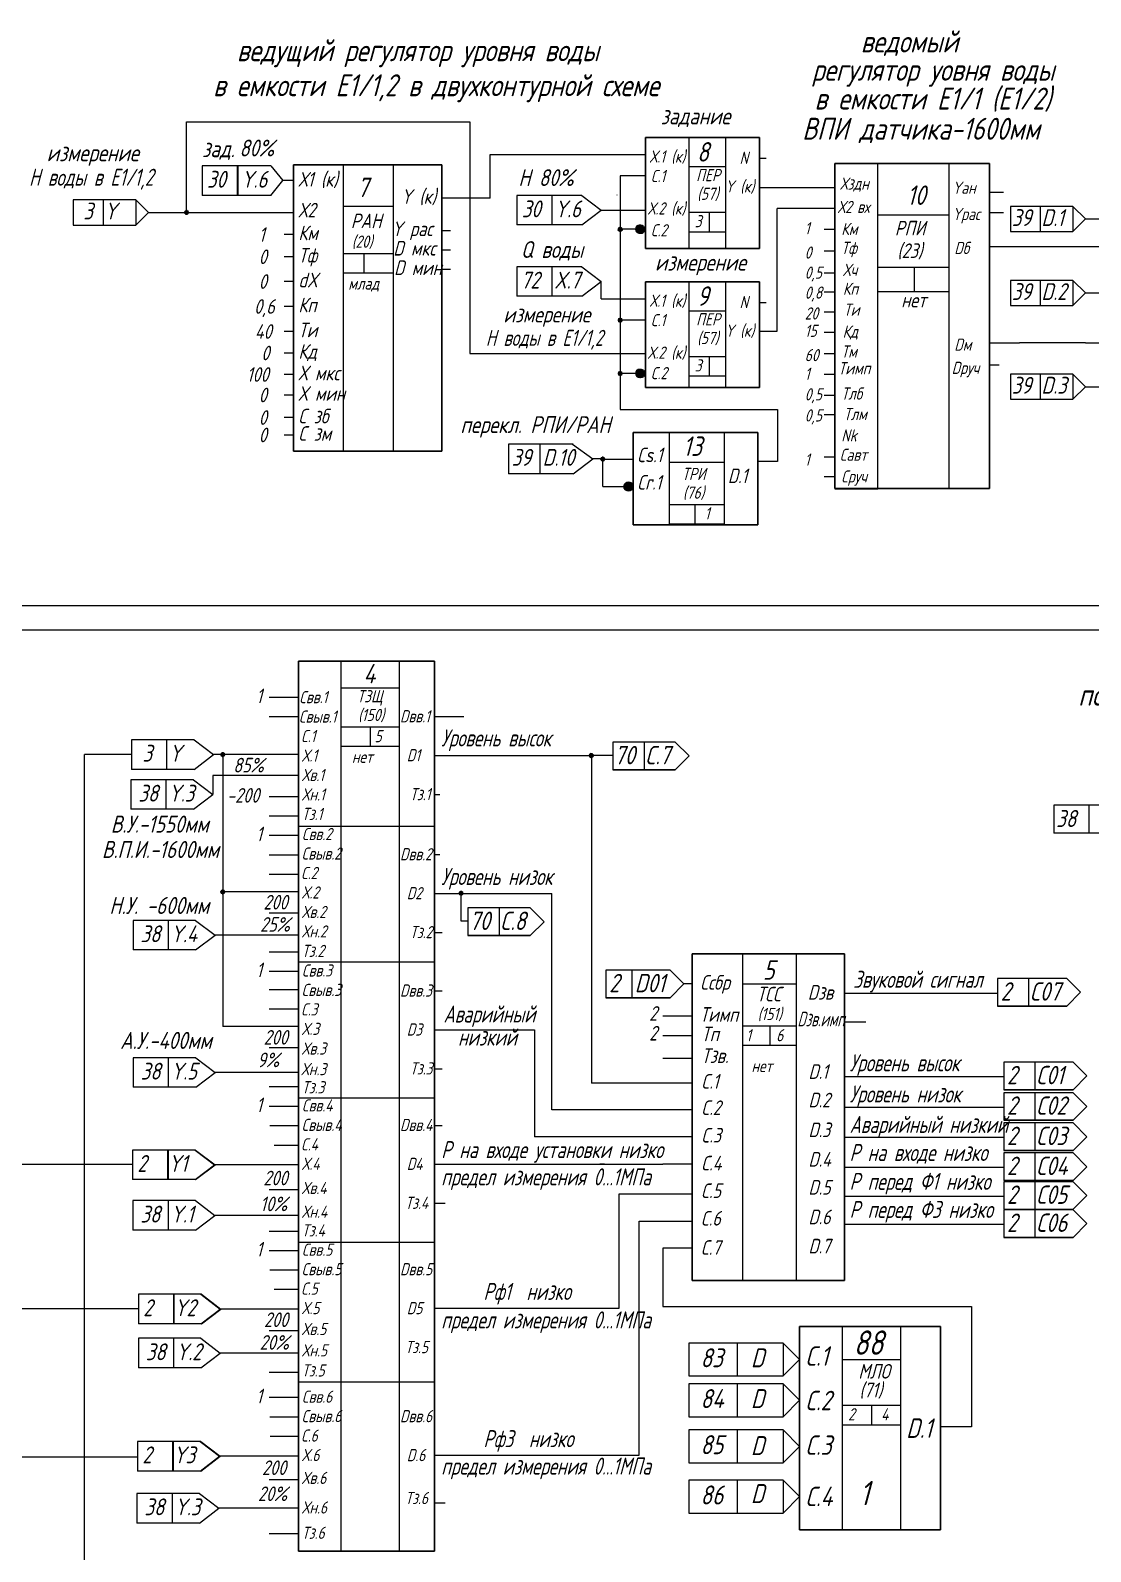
# Model space of a CAD drawing. Header units: millimetres. Extents: x -1319 to 706, y 709 to 3169.
# Drawn here: x -420.1 to -202.4, y 1419.3 to 1731.7 of the extents above; entities that cross this region are included whole.
import ezdxf

# ---------------------------------------------------------------- set-up
doc = ezdxf.new("R2010")
doc.units = ezdxf.units.MM
doc.layers.add('1', color=7, linetype='Continuous')
doc.layers.add('Текст', color=7, linetype='Continuous', lineweight=50)
doc.styles.add('GOST тип А', font='GOST_A.TTF', dxfattribs={"oblique": 15})
doc.styles.add('АСУТП', font='GOST_A.TTF', dxfattribs={"oblique": 15, "height": 2.5})

msp = doc.modelspace()

# ---------------------------------------------------------------- hatches: boundary and pattern name
for points in [[(-295.97, 1690.93, 1), (-293.99, 1690.93, 1)], [(-295.97, 1690.93, 1), (-293.99, 1690.93, 1)], [(-295.97, 1690.93, 1), (-293.99, 1690.93, 1)], [(-295.97, 1690.93, 1), (-293.99, 1690.93, 1)], [(-295.96, 1661.3, 1), (-293.98, 1661.3, 1)], [(-295.96, 1661.3, 1), (-293.98, 1661.3, 1)], [(-295.96, 1661.3, 1), (-293.98, 1661.3, 1)], [(-295.96, 1661.3, 1), (-293.98, 1661.3, 1)], [(-298.41, 1638.04, 1), (-296.43, 1638.04, 1)], [(-298.41, 1638.04, 1), (-296.43, 1638.04, 1)], [(-298.32, 1638.09, 1), (-296.34, 1638.09, 1)], [(-298.32, 1638.09, 1), (-296.34, 1638.09, 1)]]:
    msp.add_hatch(color=7).paths.add_polyline_path(points)
h = msp.add_hatch(color=7)
edge = h.paths.add_edge_path()
edge.add_arc((-302.61, 1643.7), 0.2, 0, 360)

# ---------------------------------------------------------------- linework, layer by layer
for p, q in [((-388.07, 1694.37), (-388.07, 1712.95)), ((-388.07, 1712.95), (-329.88, 1712.95)), ((-329.88, 1712.95), (-329.88, 1665.37)), ((-325.71, 1697.28), (-325.71, 1706.27)), ((-325.71, 1706.27), (-293.83, 1706.27)), ((-299.03, 1701.85), (-299.03, 1670.21)), ((-299.7, 1698), (-299.62, 1698)), ((-395.93, 1694.37), (-366.11, 1694.37)), ((-395.93, 1694.37), (-395.93, 1694.37)), ((-395.93, 1694.37), (-395.93, 1694.37)), ((-302.91, 1694.82), (-293.83, 1694.82)), ((-266.77, 1669.95), (-266.77, 1695.14)), ((-302.91, 1676.64), (-302.91, 1680.17)), ((-302.91, 1676.64), (-293.83, 1676.64)), ((-299.03, 1670.21), (-299.03, 1653.85)), ((-269.05, 1669.95), (-266.77, 1669.95)), ((-329.88, 1665.37), (-293.83, 1665.37)), ((-299.03, 1653.85), (-266.72, 1653.85)), ((-266.72, 1653.85), (-266.72, 1643.2)), ((-308.79, 1646.75), (-304.67, 1643.71)), ((-308.66, 1640.67), (-304.67, 1643.71)), ((-266.72, 1643.2), (-270.85, 1643.2)), ((-701.8, 1613.63), (297.4, 1613.63)), ((-409.04, 1392.87), (-409.04, 1582.99)), ((-399.38, 1582.99), (-409.04, 1582.99)), ((-300.53, 1582.78), (-304.95, 1582.78)), ((-371.12, 1578.71), (-382.68, 1578.71)), ((-382.68, 1578.71), (-382.68, 1574.78)), ((-331.66, 1548.74), (-331.66, 1554.44)), ((-330.31, 1548.74), (-331.66, 1548.74)), ((-371.12, 1545.89), (-382.23, 1545.89)), ((-371.12, 1527.16), (-380.65, 1527.16)), ((-371.12, 1517.68), (-382.2, 1517.68)), ((-445.32, 1498.85), (-399.2, 1498.85)), ((-299.22, 1469.29), (-299.22, 1492.76)), ((-299.22, 1492.76), (-284.27, 1492.76)), ((-371.12, 1488.31), (-382.25, 1488.31)), ((-290.27, 1481.57), (-290.27, 1469.58)), ((-437.71, 1469.22), (-397.98, 1469.22)), ((-290.27, 1469.58), (-231.36, 1469.58)), ((-231.36, 1469.58), (-226.87, 1469.58)), ((-226.87, 1469.58), (-226.87, 1444.9)), ((-371.12, 1460.02), (-381.15, 1460.02)), ((-265.55, 1462.1), (-284.95, 1462.1)), ((-284.95, 1462.1), (-284.95, 1455.36)), ((-275.01, 1462.1), (-275.01, 1455.36)), ((-265.55, 1462.1), (-262.18, 1458.73)), ((-265.55, 1462.1), (-265.55, 1455.36)), ((-265.55, 1455.36), (-262.18, 1458.73)), ((-284.95, 1455.36), (-265.55, 1455.36)), ((-265.55, 1453.71), (-284.95, 1453.71)), ((-284.95, 1453.71), (-284.95, 1446.97)), ((-275.01, 1453.71), (-275.01, 1446.97)), ((-265.55, 1453.71), (-262.18, 1450.34)), ((-265.55, 1453.71), (-265.55, 1446.97)), ((-265.55, 1446.97), (-262.18, 1450.34)), ((-284.95, 1446.97), (-265.55, 1446.97)), ((-265.55, 1444.25), (-284.95, 1444.25)), ((-284.95, 1444.25), (-284.95, 1437.51)), ((-275.01, 1444.25), (-275.01, 1437.51)), ((-265.55, 1444.25), (-262.18, 1440.88)), ((-265.55, 1444.25), (-265.55, 1437.51)), ((-226.87, 1444.9), (-233.24, 1444.9)), ((-265.55, 1437.51), (-262.18, 1440.88)), ((-432.07, 1438.7), (-398.16, 1438.7)), ((-284.95, 1437.51), (-265.55, 1437.51)), ((-265.55, 1433.92), (-284.95, 1433.92)), ((-284.95, 1433.92), (-284.95, 1427.18)), ((-275.01, 1433.92), (-275.01, 1427.18)), ((-265.55, 1433.92), (-262.18, 1430.55)), ((-265.55, 1433.92), (-265.55, 1427.18)), ((-265.55, 1427.18), (-262.18, 1430.55)), ((-284.95, 1427.18), (-265.55, 1427.18))]:
    msp.add_line(p, q)
at = {"color": 7, "lineweight": 30}
for p, q in [((-293.83, 1709.76), (-270.44, 1709.76)), ((-293.83, 1709.76), (-293.83, 1686.92)), ((-270.44, 1709.76), (-270.44, 1686.92)), ((-366.11, 1704.12), (-335.65, 1704.12)), ((-366.11, 1704.12), (-366.11, 1645.29)), ((-335.65, 1704.12), (-335.65, 1645.29)), ((-254.94, 1704.44), (-223.19, 1704.44)), ((-254.94, 1704.44), (-254.94, 1637.64)), ((-223.19, 1704.44), (-223.19, 1637.64)), ((-293.83, 1686.92), (-270.44, 1686.92)), ((-293.83, 1680.13), (-270.44, 1680.13)), ((-293.83, 1680.13), (-270.44, 1680.13)), ((-293.83, 1680.13), (-293.83, 1658.4)), ((-270.44, 1680.13), (-270.44, 1658.4)), ((-293.83, 1658.4), (-270.44, 1658.4)), ((-296.35, 1649.14), (-270.74, 1649.14)), ((-296.35, 1649.14), (-296.35, 1630.21)), ((-270.74, 1649.14), (-270.74, 1630.21)), ((-366.11, 1645.29), (-335.65, 1645.29)), ((-254.94, 1637.64), (-223.19, 1637.64)), ((-296.35, 1630.21), (-270.74, 1630.21)), ((-365.12, 1602.18), (-337.14, 1602.18)), ((-365.12, 1602.18), (-365.12, 1419.34)), ((-337.14, 1602.18), (-337.14, 1419.34)), ((-284.27, 1542.06), (-252.96, 1542.06)), ((-284.27, 1542.06), (-284.27, 1474.94)), ((-252.96, 1542.06), (-252.96, 1474.94)), ((-284.27, 1474.94), (-252.96, 1474.94)), ((-262.18, 1465.51), (-233.24, 1465.51)), ((-262.18, 1465.51), (-262.18, 1423.71)), ((-233.24, 1465.51), (-233.24, 1423.71)), ((-262.18, 1423.71), (-233.24, 1423.71)), ((-365.12, 1419.34), (-337.14, 1419.34))]:
    msp.add_line(p, q, dxfattribs=at)
at = {"color": 7}
for p, q in [((-284.95, 1709.76), (-284.95, 1686.92)), ((-277.39, 1709.76), (-277.39, 1686.92)), ((-370.89, 1703.94), (-384.9, 1703.94)), ((-384.9, 1703.94), (-384.9, 1697.85)), ((-370.89, 1703.94), (-384.9, 1703.94)), ((-370.76, 1703.94), (-384.76, 1703.94)), ((-370.76, 1703.94), (-384.76, 1703.94)), ((-377.7, 1703.94), (-377.7, 1697.85)), ((-377.57, 1703.94), (-377.57, 1697.85)), ((-370.76, 1703.94), (-368.3, 1700.9)), ((-355.93, 1704.12), (-355.93, 1645.29)), ((-345.67, 1704.12), (-345.67, 1645.29)), ((-284.95, 1703.77), (-277.39, 1703.77)), ((-270.44, 1705.49), (-269.05, 1705.49)), ((-246.12, 1637.64), (-246.12, 1704.24)), ((-231.5, 1704.24), (-231.5, 1637.64)), ((-370.76, 1697.85), (-368.3, 1700.9)), ((-366.11, 1700.9), (-368.3, 1700.9)), ((-293.83, 1701.85), (-299.03, 1701.85)), ((-398.52, 1696.96), (-411.34, 1696.96)), ((-411.34, 1696.96), (-411.34, 1691.77)), ((-405.23, 1696.96), (-405.23, 1691.77)), ((-398.52, 1696.96), (-395.93, 1694.36)), ((-398.52, 1696.96), (-398.52, 1691.77)), ((-370.89, 1697.85), (-384.9, 1697.85)), ((-370.76, 1697.85), (-384.76, 1697.85)), ((-325.71, 1697.28), (-335.65, 1697.28)), ((-307.03, 1697.86), (-320.23, 1697.86)), ((-320.23, 1697.86), (-320.23, 1691.78)), ((-307.03, 1697.86), (-320.23, 1697.86)), ((-306.9, 1697.86), (-320.1, 1697.86)), ((-306.9, 1697.86), (-320.1, 1697.86)), ((-313.04, 1697.86), (-313.04, 1691.78)), ((-306.9, 1697.86), (-302.91, 1694.82)), ((-255.12, 1699.43), (-270.44, 1699.43)), ((-223.19, 1698.49), (-220.27, 1698.49)), ((-398.52, 1691.77), (-395.93, 1694.36)), ((-395.93, 1694.36), (-395.93, 1694.36)), ((-355.93, 1695.67), (-345.67, 1695.67)), ((-306.9, 1691.78), (-302.91, 1694.82)), ((-284.95, 1694.4), (-277.39, 1694.4)), ((-280.75, 1694.4), (-280.75, 1690.4)), ((-246.12, 1693.89), (-231.5, 1693.89)), ((-223.19, 1694.36), (-220.27, 1694.36)), ((-206.07, 1695.6), (-218.88, 1695.6)), ((-218.88, 1695.6), (-218.88, 1690.42)), ((-212.77, 1695.6), (-212.77, 1690.42)), ((-206.07, 1695.6), (-203.48, 1693.01)), ((-206.07, 1695.6), (-206.07, 1690.42)), ((-411.34, 1691.77), (-398.52, 1691.77)), ((-335.65, 1690.67), (-333.84, 1690.67)), ((-307.03, 1691.78), (-320.23, 1691.78)), ((-306.9, 1691.78), (-320.1, 1691.78)), ((-293.83, 1690.89), (-299.03, 1690.89)), ((-294, 1690.88), (-293.95, 1690.88)), ((-294, 1690.88), (-293.95, 1690.88)), ((-294, 1690.88), (-293.95, 1690.88)), ((-294, 1690.88), (-293.95, 1690.88)), ((-206.07, 1690.42), (-203.48, 1693.01)), ((-203.48, 1693.01), (-179.61, 1693.01)), ((-203.48, 1693.01), (-203.48, 1693.01)), ((-366.11, 1689.82), (-368.05, 1689.82)), ((-284.95, 1690.4), (-277.39, 1690.4)), ((-218.88, 1690.42), (-206.07, 1690.42)), ((-366.11, 1685.24), (-368.05, 1685.24)), ((-355.93, 1685.94), (-345.67, 1685.94)), ((-351.67, 1685.94), (-351.67, 1681.94)), ((-335.65, 1686.67), (-333.84, 1686.67)), ((-223.19, 1687.38), (-213.55, 1687.38)), ((-213.55, 1687.38), (-179.61, 1687.38)), ((-213.55, 1687.38), (-213.55, 1687.38)), ((-355.93, 1681.94), (-345.67, 1681.94)), ((-335.65, 1682.67), (-333.84, 1682.67)), ((-307.03, 1683.21), (-320.23, 1683.21)), ((-320.23, 1683.21), (-320.23, 1677.13)), ((-307.03, 1683.21), (-320.23, 1683.21)), ((-306.9, 1683.21), (-320.1, 1683.21)), ((-306.9, 1683.21), (-320.1, 1683.21)), ((-313.04, 1683.21), (-313.04, 1677.13)), ((-306.9, 1683.21), (-302.91, 1680.17)), ((-246.12, 1683.13), (-231.52, 1683.13)), ((-238.62, 1683.13), (-238.62, 1678.13)), ((-366.11, 1680.14), (-368.05, 1680.14)), ((-306.9, 1677.13), (-302.91, 1680.17)), ((-284.95, 1680.13), (-284.95, 1658.4)), ((-277.39, 1680.13), (-277.39, 1658.4)), ((-246.12, 1678.13), (-231.52, 1678.13)), ((-206.07, 1680.4), (-218.88, 1680.4)), ((-218.88, 1680.4), (-218.88, 1675.22)), ((-212.77, 1680.4), (-212.77, 1675.22)), ((-206.07, 1680.4), (-203.48, 1677.81)), ((-206.07, 1680.4), (-206.07, 1675.22)), ((-366.11, 1675.02), (-368.05, 1675.02)), ((-307.03, 1677.13), (-320.23, 1677.13)), ((-306.9, 1677.13), (-320.1, 1677.13)), ((-270.44, 1675.87), (-269.05, 1675.87)), ((-218.88, 1675.22), (-206.07, 1675.22)), ((-206.07, 1675.22), (-203.48, 1677.81)), ((-203.48, 1677.82), (-179.61, 1677.82)), ((-203.48, 1677.82), (-203.48, 1677.82)), ((-203.48, 1677.81), (-203.48, 1677.81)), ((-293.83, 1672.23), (-299.03, 1672.23)), ((-284.95, 1674.15), (-277.39, 1674.15)), ((-366.11, 1669.88), (-368.05, 1669.88)), ((-270.44, 1669.95), (-269.05, 1669.95)), ((-223.19, 1667.54), (-217.02, 1667.54)), ((-203.48, 1667.54), (-217.02, 1667.54)), ((-203.48, 1667.54), (-179.61, 1667.54)), ((-366.11, 1665.46), (-368.05, 1665.46)), ((-284.95, 1664.77), (-277.39, 1664.77)), ((-280.75, 1664.77), (-280.75, 1660.77)), ((-223.19, 1663.04), (-221.16, 1663.04)), ((-366.11, 1661.04), (-368.05, 1661.04)), ((-293.83, 1661.27), (-299.03, 1661.27)), ((-293.99, 1661.26), (-293.94, 1661.26)), ((-293.99, 1661.26), (-293.94, 1661.26)), ((-293.99, 1661.26), (-293.94, 1661.26)), ((-293.99, 1661.26), (-293.94, 1661.26)), ((-284.95, 1660.77), (-277.39, 1660.77)), ((-206.07, 1661.15), (-218.88, 1661.15)), ((-218.88, 1661.15), (-218.88, 1655.97)), ((-212.77, 1661.15), (-212.77, 1655.97)), ((-206.07, 1661.15), (-203.48, 1658.56)), ((-206.07, 1661.15), (-206.07, 1655.97)), ((-366.11, 1656.83), (-368.05, 1656.83)), ((-206.07, 1655.97), (-203.48, 1658.56)), ((-203.48, 1658.56), (-179.61, 1658.56)), ((-203.48, 1658.56), (-203.48, 1658.56)), ((-203.48, 1658.56), (-203.48, 1658.56)), ((-218.88, 1655.97), (-206.07, 1655.97)), ((-366.11, 1652.2), (-368.05, 1652.2)), ((-366.11, 1648.62), (-368.05, 1648.62)), ((-288.97, 1649.14), (-288.97, 1630.21)), ((-277.66, 1649.14), (-277.66, 1630.21)), ((-308.79, 1646.75), (-321.99, 1646.75)), ((-321.99, 1646.75), (-321.99, 1640.67)), ((-308.79, 1646.75), (-321.99, 1646.75)), ((-308.66, 1646.75), (-321.86, 1646.75)), ((-308.66, 1646.75), (-321.86, 1646.75)), ((-315.52, 1646.77), (-315.52, 1640.69)), ((-302.56, 1643.71), (-304.67, 1643.71)), ((-308.79, 1640.67), (-321.99, 1640.67)), ((-308.66, 1640.67), (-321.86, 1640.67)), ((-302.56, 1643.68), (-296.31, 1643.68)), ((-302.56, 1638.04), (-302.56, 1643.68)), ((-288.97, 1643.08), (-277.66, 1643.08)), ((-302.56, 1638.04), (-296.31, 1638.04)), ((-296.45, 1638), (-296.4, 1638)), ((-296.45, 1638), (-296.4, 1638)), ((-296.36, 1638.04), (-296.31, 1638.04)), ((-296.36, 1638.04), (-296.31, 1638.04)), ((-254.94, 1637.6), (-246.12, 1637.6)), ((-288.97, 1634.38), (-277.66, 1634.38)), ((-283.66, 1634.38), (-283.66, 1630.38)), ((-288.97, 1630.38), (-277.66, 1630.38)), ((-701.8, 1613.63), (140.5, 1613.63)), ((-681.8, 1608.63), (292.4, 1608.63)), ((-356.39, 1602.18), (-356.39, 1419.34)), ((-344.39, 1602.18), (-344.39, 1419.34)), ((-365.12, 1594.71), (-371.12, 1594.71)), ((-356.39, 1596.71), (-344.39, 1596.71)), ((-365.12, 1590.71), (-371.12, 1590.71)), ((-337.14, 1590.78), (-331.14, 1590.78)), ((-356.39, 1588.71), (-344.39, 1588.71)), ((-350.39, 1588.71), (-350.39, 1584.71)), ((-386.53, 1586.03), (-399.38, 1586.03)), ((-399.38, 1586.03), (-399.38, 1579.95)), ((-392.19, 1586.03), (-392.19, 1579.95)), ((-386.53, 1586.03), (-382.55, 1582.99)), ((-356.39, 1584.71), (-344.39, 1584.71)), ((-287.72, 1585.53), (-300.53, 1585.53)), ((-300.53, 1585.53), (-300.53, 1579.86)), ((-294.13, 1585.53), (-294.13, 1579.86)), ((-287.72, 1585.53), (-284.88, 1582.7)), ((-386.53, 1579.95), (-382.55, 1582.99)), ((-365.12, 1582.99), (-382.55, 1582.99)), ((-380.65, 1582.99), (-380.65, 1527.16)), ((-337.14, 1582.78), (-331.14, 1582.78)), ((-337.14, 1582.78), (-304.95, 1582.78)), ((-304.95, 1582.78), (-304.95, 1515.48)), ((-287.72, 1579.86), (-284.88, 1582.7)), ((-386.53, 1579.95), (-399.38, 1579.95)), ((-365.12, 1578.71), (-371.12, 1578.71)), ((-300.53, 1579.86), (-287.72, 1579.86)), ((-287.72, 1579.86), (-300.53, 1579.86)), ((-300.53, 1579.86), (-287.72, 1579.86)), ((-300.53, 1579.86), (-287.72, 1579.86)), ((-287.72, 1579.86), (-300.53, 1579.86)), ((-386.66, 1577.82), (-399.52, 1577.82)), ((-399.52, 1577.82), (-399.52, 1571.74)), ((-392.32, 1577.82), (-392.32, 1571.74)), ((-386.66, 1577.82), (-382.68, 1574.78)), ((-386.66, 1571.74), (-382.68, 1574.78)), ((-365.12, 1574.34), (-371.12, 1574.34)), ((-337.14, 1574.78), (-336.09, 1574.78)), ((-197.14, 1572.59), (-209.99, 1572.59)), ((-209.99, 1572.59), (-209.99, 1566.84)), ((-202.79, 1572.59), (-202.79, 1566.84)), ((-386.66, 1571.74), (-399.52, 1571.74)), ((-365.12, 1570.34), (-371.12, 1570.34)), ((-365.12, 1566.34), (-371.12, 1566.34)), ((-365.08, 1568.29), (-337.14, 1568.29)), ((-197.14, 1566.84), (-209.99, 1566.84)), ((-337.14, 1562.44), (-336.09, 1562.44)), ((-365.12, 1562.34), (-371.12, 1562.34)), ((-365.12, 1558.34), (-371.12, 1558.34)), ((-365.12, 1554.77), (-380.65, 1554.77)), ((-337.14, 1554.44), (-331.14, 1554.44)), ((-337.14, 1554.44), (-313.04, 1554.44)), ((-313.04, 1510), (-313.04, 1554.44)), ((-365.12, 1550.43), (-371.12, 1550.43)), ((-317.5, 1551.48), (-330.32, 1551.48)), ((-330.32, 1551.48), (-330.32, 1545.82)), ((-323.91, 1551.48), (-323.91, 1545.82)), ((-317.5, 1551.48), (-314.67, 1548.65)), ((-386.22, 1548.93), (-399.07, 1548.93)), ((-399.07, 1548.93), (-399.07, 1542.85)), ((-391.87, 1548.93), (-391.87, 1542.85)), ((-386.22, 1548.93), (-382.23, 1545.89)), ((-317.5, 1545.82), (-314.67, 1548.65)), ((-386.22, 1542.85), (-382.23, 1545.89)), ((-365.12, 1545.89), (-371.12, 1545.89)), ((-337.14, 1546.44), (-335.57, 1546.44)), ((-330.32, 1545.82), (-317.5, 1545.82)), ((-317.5, 1545.82), (-330.32, 1545.82)), ((-330.32, 1545.82), (-317.5, 1545.82)), ((-330.32, 1545.82), (-317.5, 1545.82)), ((-317.5, 1545.82), (-330.32, 1545.82)), ((-386.22, 1542.85), (-399.07, 1542.85)), ((-365.12, 1542.43), (-371.12, 1542.43)), ((-273.88, 1542.06), (-273.88, 1474.94)), ((-262.91, 1542.06), (-262.91, 1474.94)), ((-365.12, 1538.43), (-371.12, 1538.43)), ((-365.08, 1540.39), (-337.14, 1540.39)), ((-288.75, 1538.7), (-301.95, 1538.7)), ((-301.95, 1538.7), (-301.95, 1533.03)), ((-296.6, 1538.7), (-296.6, 1533.03)), ((-288.75, 1538.7), (-285.92, 1535.87)), ((-365.12, 1534.65), (-371.12, 1534.65)), ((-337.14, 1534.43), (-335.57, 1534.43)), ((-288.75, 1533.03), (-285.92, 1535.87)), ((-284.27, 1535.87), (-285.92, 1535.87)), ((-273.88, 1535.9), (-262.91, 1535.9)), ((-207.3, 1536.98), (-221.55, 1536.98)), ((-221.55, 1536.98), (-221.55, 1531.32)), ((-215.15, 1536.98), (-215.15, 1531.32)), ((-207.3, 1536.98), (-204.46, 1534.15)), ((-301.95, 1533.03), (-288.75, 1533.03)), ((-288.75, 1533.03), (-301.95, 1533.03)), ((-301.95, 1533.03), (-288.75, 1533.03)), ((-301.95, 1533.03), (-288.75, 1533.03)), ((-288.75, 1533.03), (-301.95, 1533.03)), ((-252.96, 1533.97), (-221.55, 1533.97)), ((-221.55, 1531.32), (-207.3, 1531.32)), ((-207.3, 1531.32), (-221.55, 1531.32)), ((-221.55, 1531.32), (-207.3, 1531.32)), ((-221.55, 1531.32), (-207.3, 1531.32)), ((-207.3, 1531.32), (-221.55, 1531.32)), ((-207.3, 1531.32), (-204.46, 1534.15)), ((-365.12, 1530.71), (-371.12, 1530.71)), ((-284.27, 1529.28), (-290.27, 1529.28)), ((-365.12, 1527.16), (-371.12, 1527.16)), ((-337.14, 1526.43), (-331.14, 1526.43)), ((-337.14, 1526.43), (-316.62, 1526.43)), ((-316.62, 1526.43), (-316.62, 1504.49)), ((-284.27, 1525.21), (-290.27, 1525.21)), ((-273.88, 1527.28), (-262.91, 1527.28)), ((-268.32, 1527.28), (-268.32, 1523.28)), ((-248.57, 1528.04), (-252.96, 1528.04)), ((-365.12, 1522.71), (-371.12, 1522.71)), ((-273.88, 1523.28), (-262.91, 1523.28)), ((-386.18, 1520.72), (-399.03, 1520.72)), ((-399.03, 1520.72), (-399.03, 1514.64)), ((-391.84, 1520.72), (-391.84, 1514.64)), ((-386.18, 1520.72), (-382.2, 1517.68)), ((-284.27, 1520.58), (-290.27, 1520.58)), ((-205.99, 1519.8), (-220.25, 1519.8)), ((-220.25, 1519.8), (-220.25, 1514.13)), ((-213.85, 1519.8), (-213.85, 1514.13)), ((-205.99, 1519.8), (-203.16, 1516.97)), ((-386.18, 1514.64), (-382.2, 1517.68)), ((-365.12, 1517.68), (-371.12, 1517.68)), ((-337.14, 1518.43), (-335.57, 1518.43)), ((-220.25, 1516.79), (-252.96, 1516.79)), ((-205.99, 1514.13), (-203.16, 1516.97)), ((-386.18, 1514.64), (-399.03, 1514.64)), ((-365.12, 1514.71), (-371.12, 1514.71)), ((-365.08, 1512.49), (-337.14, 1512.49)), ((-284.27, 1515.48), (-304.95, 1515.48)), ((-220.25, 1514.13), (-205.99, 1514.13)), ((-205.99, 1514.13), (-220.25, 1514.13)), ((-220.25, 1514.13), (-205.99, 1514.13)), ((-220.25, 1514.13), (-205.99, 1514.13)), ((-205.99, 1514.13), (-220.25, 1514.13)), ((-205.99, 1513.53), (-220.25, 1513.53)), ((-220.25, 1513.53), (-220.25, 1507.87)), ((-213.85, 1513.53), (-213.85, 1507.87)), ((-205.99, 1513.53), (-203.16, 1510.7)), ((-365.12, 1510.71), (-371.12, 1510.71)), ((-284.27, 1510), (-313.04, 1510)), ((-220.25, 1510.52), (-252.96, 1510.52)), ((-205.99, 1507.87), (-203.16, 1510.7)), ((-365.12, 1506.71), (-370.99, 1506.71)), ((-337.14, 1506.82), (-335.57, 1506.82)), ((-220.25, 1507.87), (-205.99, 1507.87)), ((-205.99, 1507.87), (-220.25, 1507.87)), ((-220.25, 1507.87), (-205.99, 1507.87)), ((-220.25, 1507.87), (-205.99, 1507.87)), ((-205.99, 1507.87), (-220.25, 1507.87)), ((-205.99, 1507.31), (-220.25, 1507.31)), ((-220.25, 1507.31), (-220.25, 1501.65)), ((-213.85, 1507.31), (-213.85, 1501.65)), ((-205.99, 1507.31), (-203.16, 1504.48)), ((-284.27, 1504.49), (-316.62, 1504.49)), ((-220.25, 1504.31), (-252.96, 1504.31)), ((-205.99, 1501.65), (-203.16, 1504.48)), ((-386.34, 1501.75), (-399.2, 1501.75)), ((-399.2, 1501.75), (-399.2, 1495.67)), ((-386.21, 1501.75), (-399.06, 1501.75)), ((-392, 1501.75), (-392, 1495.67)), ((-391.87, 1501.75), (-391.87, 1495.67)), ((-386.34, 1501.75), (-382.36, 1498.71)), ((-386.21, 1501.75), (-382.23, 1498.71)), ((-365.12, 1502.71), (-370.06, 1502.71)), ((-220.25, 1501.65), (-205.99, 1501.65)), ((-205.99, 1501.65), (-220.25, 1501.65)), ((-220.25, 1501.65), (-205.99, 1501.65)), ((-220.25, 1501.65), (-205.99, 1501.65)), ((-205.99, 1501.65), (-220.25, 1501.65)), ((-205.99, 1501.15), (-220.25, 1501.15)), ((-220.25, 1501.15), (-220.25, 1495.49)), ((-213.85, 1501.15), (-213.85, 1495.49)), ((-205.99, 1501.15), (-203.16, 1498.32)), ((-386.34, 1495.67), (-382.36, 1498.71)), ((-386.21, 1495.67), (-382.23, 1498.71)), ((-365.12, 1498.71), (-382.36, 1498.71)), ((-365.12, 1498.71), (-382.23, 1498.71)), ((-337.14, 1498.82), (-331.14, 1498.82)), ((-337.14, 1498.82), (-302.25, 1498.82)), ((-302.25, 1498.82), (-303.21, 1498.82)), ((-303.21, 1498.82), (-290.3, 1498.82)), ((-284.3, 1498.82), (-290.3, 1498.82)), ((-220.25, 1498.14), (-252.96, 1498.14)), ((-205.99, 1495.49), (-203.16, 1498.32)), ((-386.34, 1495.67), (-399.2, 1495.67)), ((-386.21, 1495.67), (-399.06, 1495.67)), ((-220.25, 1495.49), (-205.99, 1495.49)), ((-205.99, 1495.49), (-220.25, 1495.49)), ((-220.25, 1495.49), (-205.99, 1495.49)), ((-220.25, 1495.49), (-205.99, 1495.49)), ((-205.99, 1495.49), (-220.25, 1495.49)), ((-205.99, 1495.23), (-220.25, 1495.23)), ((-220.25, 1495.23), (-220.25, 1489.57)), ((-213.85, 1495.23), (-213.85, 1489.57)), ((-205.99, 1495.23), (-203.16, 1492.4)), ((-386.23, 1491.35), (-399.08, 1491.35)), ((-399.08, 1491.35), (-399.08, 1485.27)), ((-391.89, 1491.35), (-391.89, 1485.27)), ((-386.23, 1491.35), (-382.25, 1488.31)), ((-365.12, 1493.57), (-371.12, 1493.57)), ((-337.14, 1490.82), (-334.97, 1490.82)), ((-220.25, 1492.22), (-252.96, 1492.22)), ((-205.99, 1489.57), (-203.16, 1492.4)), ((-386.23, 1485.27), (-382.25, 1488.31)), ((-365.12, 1488.31), (-371.12, 1488.31)), ((-220.25, 1489.57), (-205.99, 1489.57)), ((-220.25, 1489.57), (-205.99, 1489.57)), ((-205.99, 1489.56), (-220.25, 1489.56)), ((-220.25, 1489.56), (-205.99, 1489.56)), ((-205.99, 1489.56), (-220.25, 1489.56)), ((-205.99, 1489.47), (-220.25, 1489.47)), ((-220.25, 1489.47), (-220.25, 1483.81)), ((-213.85, 1489.47), (-213.85, 1483.81)), ((-205.99, 1489.47), (-203.16, 1486.64)), ((-386.23, 1485.27), (-399.08, 1485.27)), ((-365.12, 1485.04), (-371.12, 1485.04)), ((-295.15, 1439.04), (-295.15, 1487.15)), ((-295.15, 1487.15), (-284.27, 1487.15)), ((-220.25, 1486.46), (-252.96, 1486.46)), ((-205.99, 1483.81), (-203.16, 1486.64)), ((-365.08, 1482.85), (-337.14, 1482.85)), ((-284.27, 1481.57), (-290.27, 1481.57)), ((-220.25, 1483.81), (-205.99, 1483.81)), ((-205.99, 1483.81), (-220.25, 1483.81)), ((-220.25, 1483.81), (-205.99, 1483.81)), ((-220.25, 1483.81), (-205.99, 1483.81)), ((-205.99, 1483.81), (-220.25, 1483.81)), ((-365.12, 1481.07), (-371.12, 1481.07)), ((-365.12, 1477.07), (-370.99, 1477.07)), ((-284.27, 1475.31), (-284.28, 1475.31)), ((-385.13, 1472.11), (-397.98, 1472.11)), ((-397.98, 1472.11), (-397.98, 1466.03)), ((-385, 1472.11), (-397.85, 1472.11)), ((-390.79, 1472.11), (-390.79, 1466.03)), ((-390.66, 1472.11), (-390.66, 1466.03)), ((-385.13, 1472.11), (-381.15, 1469.07)), ((-385, 1472.11), (-381.01, 1469.07)), ((-365.12, 1473.07), (-370.06, 1473.07)), ((-385.13, 1466.03), (-381.15, 1469.07)), ((-385, 1466.03), (-381.01, 1469.07)), ((-365.12, 1469.07), (-381.01, 1469.07)), ((-365.12, 1469.07), (-371.12, 1469.07)), ((-365.12, 1469.07), (-370.99, 1469.07)), ((-337.14, 1469.29), (-299.22, 1469.29)), ((-385.13, 1466.03), (-397.98, 1466.03)), ((-385, 1466.03), (-397.85, 1466.03)), ((-385.13, 1463.07), (-397.98, 1463.07)), ((-397.98, 1463.07), (-397.98, 1456.98)), ((-390.79, 1463.07), (-390.79, 1456.98)), ((-385.13, 1463.07), (-381.15, 1460.02)), ((-365.12, 1464.61), (-371.12, 1464.61)), ((-253.43, 1465.51), (-253.43, 1423.71)), ((-241.43, 1465.51), (-241.43, 1423.71)), ((-385.13, 1456.98), (-381.15, 1460.02)), ((-365.12, 1460.02), (-371.12, 1460.02)), ((-385.13, 1456.98), (-397.98, 1456.98)), ((-253.43, 1458.72), (-241.43, 1458.72)), ((-365.12, 1456.03), (-371.12, 1456.03)), ((-365.08, 1454.14), (-337.14, 1454.14)), ((-365.12, 1450.88), (-371.12, 1450.88)), ((-365.12, 1446.88), (-370.99, 1446.88)), ((-253.43, 1449.31), (-241.43, 1449.31)), ((-247.43, 1449.31), (-247.43, 1445.31)), ((-253.43, 1445.31), (-241.43, 1445.31)), ((-385.31, 1441.9), (-398.16, 1441.9)), ((-398.16, 1441.9), (-398.16, 1435.81)), ((-385.18, 1441.9), (-398.03, 1441.9)), ((-390.97, 1441.9), (-390.97, 1435.81)), ((-390.84, 1441.9), (-390.84, 1435.81)), ((-385.31, 1441.9), (-381.33, 1438.86)), ((-385.18, 1441.9), (-381.2, 1438.86)), ((-365.12, 1442.88), (-370.89, 1442.88)), ((-365.12, 1442.88), (-370.06, 1442.88)), ((-385.31, 1435.81), (-381.33, 1438.86)), ((-385.18, 1435.81), (-381.2, 1438.86)), ((-365.12, 1438.88), (-381.36, 1438.88)), ((-365.12, 1438.88), (-371.12, 1438.88)), ((-337.14, 1439.04), (-299.22, 1439.04)), ((-299.22, 1439.04), (-295.15, 1439.04)), ((-385.31, 1435.81), (-398.16, 1435.81)), ((-385.18, 1435.81), (-398.03, 1435.81)), ((-385.41, 1431.21), (-398.26, 1431.21)), ((-398.26, 1431.21), (-398.26, 1425.13)), ((-391.06, 1431.21), (-391.06, 1425.13)), ((-385.41, 1431.21), (-381.42, 1428.17)), ((-365.12, 1434.01), (-371.12, 1434.01)), ((-385.41, 1425.13), (-381.42, 1428.17)), ((-371.12, 1428.17), (-381.42, 1428.17)), ((-365.12, 1428.17), (-371.12, 1428.17)), ((-337.14, 1429.28), (-334.97, 1429.28)), ((-385.41, 1425.13), (-398.26, 1425.13)), ((-365.12, 1422.91), (-371.12, 1422.91))]:
    msp.add_line(p, q, dxfattribs=at)
at = {"color": 7, "lineweight": 60}
for centre in [(-388.07, 1694.37), (-299.03, 1690.89), (-299.03, 1672.23), (-299.03, 1661.27), (-302.61, 1643.7), (-380.64, 1582.99), (-304.95, 1582.78), (-380.64, 1554.77), (-331.69, 1554.51)]:
    msp.add_circle(centre, 0.2, dxfattribs=at)
at = {"color": 7, "lineweight": 30}
for centre in [(-295.01, 1690.93), (-295.01, 1690.93), (-295.01, 1690.93), (-295.01, 1690.93), (-295.01, 1690.93), (-295.01, 1690.93), (-294.83, 1690.89), (-294.83, 1690.89), (-294.83, 1690.89), (-294.83, 1690.89), (-295, 1661.3), (-295, 1661.3), (-295, 1661.3), (-295, 1661.3), (-295, 1661.3), (-295, 1661.3), (-294.82, 1661.27), (-294.82, 1661.27), (-294.82, 1661.27), (-294.82, 1661.27), (-297.45, 1638.04), (-297.45, 1638.04), (-297.45, 1638.04), (-297.36, 1638.09), (-297.36, 1638.09), (-297.36, 1638.09), (-297.27, 1638.01), (-297.27, 1638.01), (-297.18, 1638.06), (-297.18, 1638.06)]:
    msp.add_circle(centre, 0.825, dxfattribs=at)
at = {"layer": '1', "color": 7}
for points in [[(-255.12, 1695.14), (-266.77, 1695.14)], [(-255.12, 1690.86), (-257.1, 1690.86)], [(-255.12, 1686.42), (-257.1, 1686.42)], [(-255.12, 1681.86), (-257.1, 1681.86)], [(-255.12, 1677.97), (-257.1, 1677.97)], [(-255.12, 1673.87), (-257.1, 1673.87)], [(-255.12, 1669.7), (-257.1, 1669.7)], [(-255.12, 1665.31), (-257.1, 1665.31)], [(-255.12, 1661.08), (-257.1, 1661.08)], [(-255.12, 1656.75), (-257.1, 1656.75)], [(-255.12, 1652.75), (-257.1, 1652.75)], [(-255.12, 1644.08), (-257.1, 1644.08)], [(-255.12, 1640.02), (-257.1, 1640.02)]]:
    msp.add_lwpolyline(points, dxfattribs=at)

# ---------------------------------------------------------------- texts
at = {"style": 'АСУТП', "oblique": 15}
for s, p in [('83', (-282.53, 1457.12)), ('D', (-272.18, 1457.12)), ('84', (-282.53, 1448.73)), ('D', (-272.18, 1448.73)), ('85', (-282.53, 1439.27)), ('D', (-272.18, 1439.07)), ('86', (-282.53, 1428.94)), ('D', (-272.18, 1429.22))]:
    msp.add_text(s, height=3.9, dxfattribs=at).set_placement(p)
at = {"layer": 'Текст', "color": 7, "lineweight": 15, "style": 'GOST тип А', "oblique": 15}
for s, height, p in [('ведомый ', 4.5, (-249.63, 1727.22)), ('ведущий регулятор уровня воды', 4.5, (-377.75, 1725.42)), ('в емкости Е1/1,2 в двухконтурной схеме', 4.5, (-382.62, 1718.23)), ('регулятор уовня воды ', 4.5, (-259.65, 1721.41)), (' в емкости Е1/1 (Е1/2)  ', 4.5, (-261.42, 1715.5)), ('задание', 3.456, (-290.7, 1712.44)), ('ВПИ датчика-1600мм ', 4.5, (-261.64, 1709.3)), ('80%%%', 3.456, (-377.23, 1705.86)), ('измерение', 3.5, (-416.81, 1704.86)), ('зад.', 3.456, (-384.87, 1705.71)), ('Х.1 (к) ', 2.5, (-292.98, 1704.6)), ('8', 4, (-283.25, 1704.8)), ('N', 2.5, (-274.51, 1704.32)), ('H 80%%%', 3.456, (-319.9, 1699.78)), ('С.1', 2.5, (-292.71, 1700.6)), ('ПЕР', 2.5, (-283.42, 1700.78)), ('30', 3.456, (-383.89, 1699.44)), ('Y.6', 3.456, (-376.86, 1699.44)), ('Х1 (к)', 3, (-365.12, 1699.66)), ('7', 4, (-353.04, 1697.51)), ('Y (к)', 2.5, (-277.47, 1698.45)), ('Хздн', 2.5, (-253.88, 1699.03)), ('Yан', 2.5, (-230.81, 1698.18)), ('Y (к)', 3, (-344.01, 1696.13)), ('30', 3.456, (-319.23, 1693.36)), ('Y.6', 3.456, (-312.46, 1693.36)), ('(57)', 2.5, (-283.21, 1696.94)), ('10', 4, (-240.12, 1695.9)), ('3', 3.46, (-409.29, 1692.92)), ('Y', 3.46, (-404.96, 1692.92)), ('Х2', 3, (-365.12, 1693.33)), ('РАН', 3, (-354.34, 1691.12)), ('Х.2 (к) ', 2.5, (-293.35, 1693.93)), ('3', 2.5, (-283.73, 1691.31)), ('Х2', 2.5, (-254.37, 1694.24)), ('вх', 2.5, (-250.37, 1694.24)), ('Yрас', 2.5, (-230.81, 1692.78)), ('39', 3.456, (-218.6, 1691.57)), ('D.1', 3.456, (-212.51, 1691.57)), ('1', 3, (-373.25, 1688.33)), ('Км', 3, (-365.12, 1688.65)), ('Y рас', 3, (-345.94, 1689.5)), ('С.2', 2.5, (-292.71, 1689.45)), ('1', 2.5, (-261.12, 1689.87)), ('Км', 2.5, (-253.62, 1689.72)), ('РПИ', 3, (-242.62, 1689.63)), ('(20)', 2.5, (-354.14, 1687.11)), ('D мкс', 3, (-345.62, 1685.5)), ('Q воды', 3.456, (-319.43, 1685.01)), ('Тф', 2.5, (-253.62, 1685.83)), ('(23)', 3, (-242.12, 1685)), ('Dб', 2.5, (-230.41, 1685.81)), ('0', 3, (-373.25, 1683.75)), ('Тф', 3, (-365.12, 1684.06)), ('D мин', 3, (-345.46, 1681.5)), ('измерение', 3.456, (-291.88, 1682.4)), ('0', 2.5, (-261.12, 1684.87)), ('0', 3, (-373.25, 1678.66)), ('dX', 3, (-365.12, 1678.97)), ('72', 3.456, (-319.43, 1678.72)), ('X.7', 3.456, (-312.56, 1678.72)), ('0,5', 2.5, (-261.12, 1680.75)), ('Хч', 2.5, (-253.28, 1681.31)), ('млад', 2.5, (-354.87, 1678.5)), ('9', 4, (-283.25, 1675.17)), ('0,8', 2.5, (-261.12, 1676.64)), ('Кп', 2.5, (-253.28, 1677.42)), ('39', 3.456, (-218.6, 1676.37)), ('D.2', 3.456, (-212.51, 1676.37)), ('0,6', 3, (-374.21, 1673.54)), ('Кп', 3, (-365.12, 1673.85)), ('Х.1 (к) ', 2.5, (-292.98, 1674.98)), ('N', 2.5, (-274.51, 1674.69)), ('Ти', 2.5, (-253.12, 1673.13)), ('нет', 3, (-241.31, 1674.86)), ('измерение', 3.3, (-323.01, 1671.77)), ('С.1', 2.5, (-292.71, 1670.98)), ('ПЕР', 2.5, (-283.42, 1671.16)), ('20', 2.5, (-261.12, 1672.36)), ('40', 3, (-374.08, 1668.4)), ('Ти', 3, (-365.12, 1668.71)), ('(57)', 2.5, (-283.21, 1667.32)), ('Y (к)', 2.5, (-277.47, 1668.83)), ('15', 2.5, (-261.12, 1668.79)), ('Кд', 2.5, (-253.34, 1668.63)), ('0', 3, (-372.73, 1663.98)), ('Кд', 3, (-365.12, 1664.29)), ('Х.2 (к) ', 2.5, (-293.35, 1664.31)), ('60', 2.5, (-261.12, 1663.8)), ('Тм', 2.5, (-253.62, 1664.54)), ('Dм', 2.5, (-230.41, 1665.96)), ('100', 3, (-375.74, 1659.56)), ('Х мкс', 3, (-365.12, 1659.87)), ('С.2', 2.5, (-292.71, 1660.1)), ('3', 2.5, (-283.73, 1661.68)), ('1', 2.5, (-261.12, 1659.97)), ('Тимп', 2.5, (-254.23, 1661.1)), ('Dруч', 2.5, (-230.95, 1661.18)), ('39', 3.456, (-218.6, 1657.13)), ('D.3', 3.456, (-212.51, 1657.13)), ('0', 3, (-373.25, 1655.35)), ('Х мин', 3, (-365.12, 1655.66)), ('0,5', 2.5, (-261.12, 1655.74)), ('Тлб', 2.5, (-253.62, 1655.9)), ('0', 3, (-373.25, 1650.72)), ('С зб', 3, (-365.12, 1651.03)), ('0,5', 2.5, (-261.12, 1651.41)), ('Тлм', 2.5, (-253.12, 1651.68)), ('0', 3, (-373.25, 1647.14)), ('С зм', 3, (-365.12, 1647.45)), ('перекл. РПИ/РАН', 3.456, (-331.84, 1649.04)), ('13', 4, (-286.12, 1644.34)), ('Nk', 2.5, (-253.62, 1647.29)), ('39', 3.456, (-321.32, 1642.32)), ('D.10', 3.456, (-314.95, 1642.32)), ('Сs.1', 3, (-295.53, 1643.05)), ('1', 2.5, (-261.12, 1642.35)), ('Савт', 2.5, (-253.92, 1643.33)), ('ТРИ', 2.5, (-286.33, 1639.39)), ('D.1', 3, (-276.92, 1638.75)), ('Сруч', 2.5, (-253.62, 1638.88)), ('Сr.1', 3, (-295.53, 1637.42)), ('(76)', 2.5, (-286.13, 1635.55)), ('1', 2.5, (-281.67, 1631.29)), ('4', 4, (-351.76, 1597.61)), ('после насосов Н1/1,2 (перед Ф1/1...Ф1/4) по интерфейсу RS485 ', 4.5, (-204.95, 1593.02)), ('1', 3, (-373.77, 1593.54)), ('Свв.1', 2.5, (-364.92, 1593.54)), ('ТЗЩ', 2.5, (-353.06, 1593.72)), ('Свыв.1', 2.5, (-364.99, 1589.54)), ('(150)', 2.5, (-352.85, 1589.88)), ('Dвв.1', 2.5, (-344.25, 1589.61)), ('С.1', 2.5, (-364.55, 1585.54)), ('5', 2.5, (-349.47, 1585.52)), ('3', 3.46, (-397.12, 1581.54)), ('Y', 3.46, (-391.67, 1581.54)), ('70', 3.775, (-300.21, 1580.99)), ('С.7', 3.775, (-293.86, 1580.99)), ('85%%%', 3, (-378.5, 1579.32)), ('Х.1', 2.5, (-364.41, 1581.54)), ('нет', 2.5, (-354.12, 1581.28)), ('   D1', 2.5, (-346.7, 1581.61)), ('Хв.1', 2.5, (-364.41, 1577.54)), ('38', 3.456, (-397.99, 1573.33)), ('Y.3', 3.456, (-391.8, 1573.33)), ('-200', 3, (-379.76, 1573.11)), ('Хн.1', 2.5, (-364.41, 1573.54)), ('    Тз.1', 2.5, (-347.34, 1573.61)), ('Тз.1', 2.5, (-364.41, 1569.54)), ('В.У.-1550мм', 3.5, (-403.65, 1566.95)), ('38', 3.5, (-209.49, 1568.1)), ('1', 3, (-373.77, 1565.17)), ('Свв.2', 2.5, (-364.38, 1565.41)), ('В.П.И.-1600мм', 3.5, (-405.46, 1561.74)), ('Свыв.2', 2.5, (-364.44, 1561.41)), ('Dвв.2', 2.5, (-344.25, 1561.27)), ('С.2', 2.5, (-364.55, 1557.41)), ('Н.У. -600мм', 3.5, (-403.94, 1550.24)), ('200', 3, (-372.29, 1551.16)), ('Х.2', 2.5, (-364.41, 1553.41)), ('   D2', 2.5, (-346.7, 1553.27)), ('Хв.2', 2.5, (-364.41, 1549.41)), ('70', 3.775, (-329.99, 1546.95)), ('С.8', 3.775, (-323.65, 1546.95)), ('38', 3.456, (-397.54, 1544.44)), ('Y.4', 3.456, (-391.35, 1544.44)), ('25%%%', 3, (-372.97, 1546.6)), ('Хн.2', 2.5, (-364.41, 1545.41)), ('    Тз.2', 2.5, (-347.34, 1545.27)), ('Тз.2', 2.5, (-364.41, 1541.41)), ('5', 4, (-269.7, 1536.73)), ('1', 3, (-373.77, 1537.26)), ('Свв.3', 2.5, (-364.38, 1537.39)), ('2', 3.78, (-301.29, 1534.16)), ('D01', 3.775, (-296.03, 1534.16)), ('Ссбр', 3, (-282.6, 1534.69)), ('Свыв.3', 2.5, (-364.44, 1533.39)), ('Dвв.3', 2.5, (-344.25, 1533.26)), ('ТСС', 3, (-270.99, 1532.28)), ('Dзв', 3, (-260.5, 1532.64)), ('2', 3.78, (-220.89, 1532.44)), ('С07', 3.775, (-214.88, 1532.44)), ('С.3', 2.5, (-364.55, 1529.39)), ('2', 3, (-293.08, 1528.32)), ('(151)', 2.5, (-270.79, 1528.45)), ('Тимп', 3, (-282.67, 1528.1)), ('А.У.-400мм', 3.5, (-401.72, 1522.52)), ('200', 3, (-372.25, 1523.4)), ('Х.3', 2.5, (-364.41, 1525.39)), ('   D3', 2.5, (-346.7, 1525.26)), ('2', 3, (-293.08, 1524.25)), ('Тп', 3, (-282.35, 1524.1)), ('1', 2.5, (-273.15, 1524.09)), ('6', 2.5, (-266.99, 1524.09)), ('Хв.3', 2.5, (-364.41, 1521.35)), ('Тзв.', 3, (-282.35, 1519.62)), ('38', 3.456, (-397.5, 1516.22)), ('Y.5', 3.456, (-391.31, 1516.22)), ('9%%%', 3, (-373.55, 1518.76)), ('Хн.3', 2.5, (-364.53, 1517.12)), ('    Тз.3', 2.5, (-347.34, 1517.26)), ('нет', 2.5, (-272.06, 1517.77)), ('D.1', 3, (-260.37, 1516.36)), ('2', 3.78, (-219.59, 1515.26)), ('С01', 3.775, (-213.58, 1515.26)), ('Тз.3', 2.5, (-364.41, 1513.39)), ('С.1', 3, (-282.35, 1514.36)), ('1', 3, (-373.77, 1509.54)), ('D.2', 3, (-260.37, 1510.52)), ('2', 3.78, (-219.59, 1508.99)), ('С02', 3.775, (-213.58, 1508.99)), ('Свв.4', 2.5, (-364.38, 1509.67)), ('С.2', 3, (-282.35, 1508.95)), ('Свыв.4', 2.5, (-364.44, 1505.67)), ('Dвв.4', 2.5, (-344.25, 1505.65)), ('С.3', 3, (-282.35, 1503.29)), ('D.3', 3, (-260.37, 1504.4)), ('2', 3.78, (-219.59, 1502.77)), ('С03', 3.775, (-213.58, 1502.77)), ('С.4', 2.5, (-364.55, 1501.67)), ('2', 3.46, (-398.19, 1497.26)), ('Y1', 3.456, (-391.82, 1497.26)), ('Х.4', 2.5, (-364.41, 1497.67)), ('   D4', 2.5, (-346.7, 1497.65)), ('С.4', 3, (-282.38, 1497.56)), ('D.4', 3, (-260.37, 1498.34)), ('2', 3.78, (-219.59, 1496.61)), ('С04', 3.775, (-213.58, 1496.61)), ('200', 3, (-372.3, 1494.5)), ('Хв.4', 2.5, (-364.41, 1492.71)), ('С.5', 3, (-282.41, 1491.89)), ('D.5', 3, (-260.37, 1492.59)), ('2', 3.78, (-219.59, 1490.69)), ('С05', 3.775, (-213.58, 1490.69)), ('10%%%', 3, (-372.98, 1489.18)), ('    Тз.4', 2.5, (-348.31, 1489.65)), ('38', 3.456, (-397.56, 1486.85)), ('Y.1', 3.456, (-391.36, 1486.85)), ('Хн.4', 2.5, (-364.41, 1487.83)), ('С.6', 3, (-282.45, 1486.23)), ('D.6', 3, (-260.37, 1486.5)), ('2', 3.78, (-219.59, 1484.93)), ('С06', 3.775, (-213.58, 1484.93)), ('Тз.4', 2.5, (-364.41, 1483.99)), ('1', 3, (-373.77, 1479.9)), ('Свв.5', 2.5, (-364.38, 1480.03)), ('С.7', 3, (-282.45, 1480.23)), ('D.7', 3, (-260.37, 1480.51)), ('Свыв.5', 2.5, (-364.44, 1476.03)), ('Dвв.5', 2.5, (-344.25, 1476.02)), ('С.5', 2.5, (-364.55, 1472.03)), ('2', 3.46, (-396.98, 1467.62)), ('Y2', 3.456, (-390.6, 1467.62)), ('Х.5', 2.5, (-364.41, 1468.03)), ('   D5', 2.5, (-346.7, 1468.02)), ('200', 3, (-372.18, 1465.39)), ('Хв.5', 2.5, (-364.41, 1463.74)), ('20%%%', 3, (-373.07, 1460.73)), ('    Тз.5', 2.5, (-348.31, 1460.02)), ('88', 5, (-251.09, 1459.69)), ('38', 3.456, (-396.45, 1458.57)), ('Y.2', 3.456, (-390.26, 1458.57)), ('Хн.5', 2.5, (-364.41, 1459.34)), ('С.1', 4, (-260.99, 1457.44)), ('Тз.5', 2.5, (-364.41, 1455.22)), ('MЛО', 3, (-250.11, 1454.79)), ('(71)', 3, (-249.9, 1450.95)), ('1', 3, (-373.77, 1449.71)), ('Свв.6', 2.5, (-364.38, 1449.84)), ('С.2', 4, (-260.99, 1448.3)), ('Свыв.6', 2.5, (-364.44, 1445.84)), ('Dвв.6', 2.5, (-344.25, 1445.83)), ('2', 2.5, (-252.22, 1446.22)), ('4', 2.5, (-245.44, 1446.22)), ('С.6', 2.5, (-364.55, 1441.84)), ('D.1', 4, (-240.3, 1442.62)), ('2', 3.46, (-397.16, 1437.4)), ('Y3', 3.456, (-390.79, 1437.4)), ('С.3', 4, (-260.99, 1439.13)), ('200', 3, (-372.59, 1434.99)), ('Х.6', 2.5, (-364.41, 1437.84)), ('   D.6', 2.5, (-346.7, 1437.83)), ('Хв.6', 2.5, (-364.41, 1433.15)), ('  20%%%', 3, (-376.5, 1429.64)), ('    Тз.6', 2.5, (-348.31, 1429.01)), ('С.4', 4, (-260.99, 1428.6)), ('1', 5, (-249.89, 1428.78)), ('38', 3.456, (-396.73, 1426.72)), ('Y.3', 3.456, (-390.54, 1426.72)), ('Хн.6', 2.5, (-364.41, 1427.07)), ('Тз.6', 2.5, (-364.41, 1421.87))]:
    msp.add_text(s, height=height, dxfattribs=at).set_placement(p)
for s, height, width, p in [('H воды в Е1/1,2', 3.5, 0.9, (-420.4, 1699.84)), ('H воды в Е1/1,2', 3.3, 0.9, (-326.6, 1666.95)), ('Уровень высок', 3.5, 0.9, (-335.78, 1584.66)), ('Уровень низок ', 3.5, 0.9, (-335.78, 1556.19)), ('Звуковой сигнал', 3.5, 0.9, (-251.16, 1535.07)), ('Аварийный ', 3.5, 0.9, (-335.32, 1527.94)), ('Dзв.имп', 3, 0.8, (-262.63, 1527.16)), ('низкий', 3.5, 0.9, (-332.32, 1523.2)), ('Уровень высок', 3.5, 0.9, (-251.91, 1517.92)), ('Уровень низок', 3.5, 0.9, (-251.91, 1511.52)), ('Аварийный низкий', 3.5, 0.9, (-251.91, 1505.26)), ('Р на входе установки низко', 3.5, 0.9, (-335.78, 1500.08)), ('Р на входе низко', 3.5, 0.9, (-251.91, 1499.49)), ('предел измерения 0...1МПа', 3.5, 0.9, (-335.78, 1494.49)), ('P перед Ф1 низко', 3.5, 0.9, (-251.91, 1493.56)), ('Р перед Ф3 низко', 3.5, 0.9, (-251.91, 1487.8)), ('Рф1  низко', 3.5, 0.9, (-327.11, 1470.95)), ('предел измерения 0...1МПа', 3.5, 0.9, (-335.78, 1465.1)), ('Рф3  низко', 3.5, 0.9, (-327.11, 1440.7)), ('предел измерения 0...1МПа', 3.5, 0.9, (-335.78, 1435.07))]:
    msp.add_text(s, height=height, dxfattribs=dict(at, width=width)).set_placement(p)

doc.saveas('drawing.dxf')
